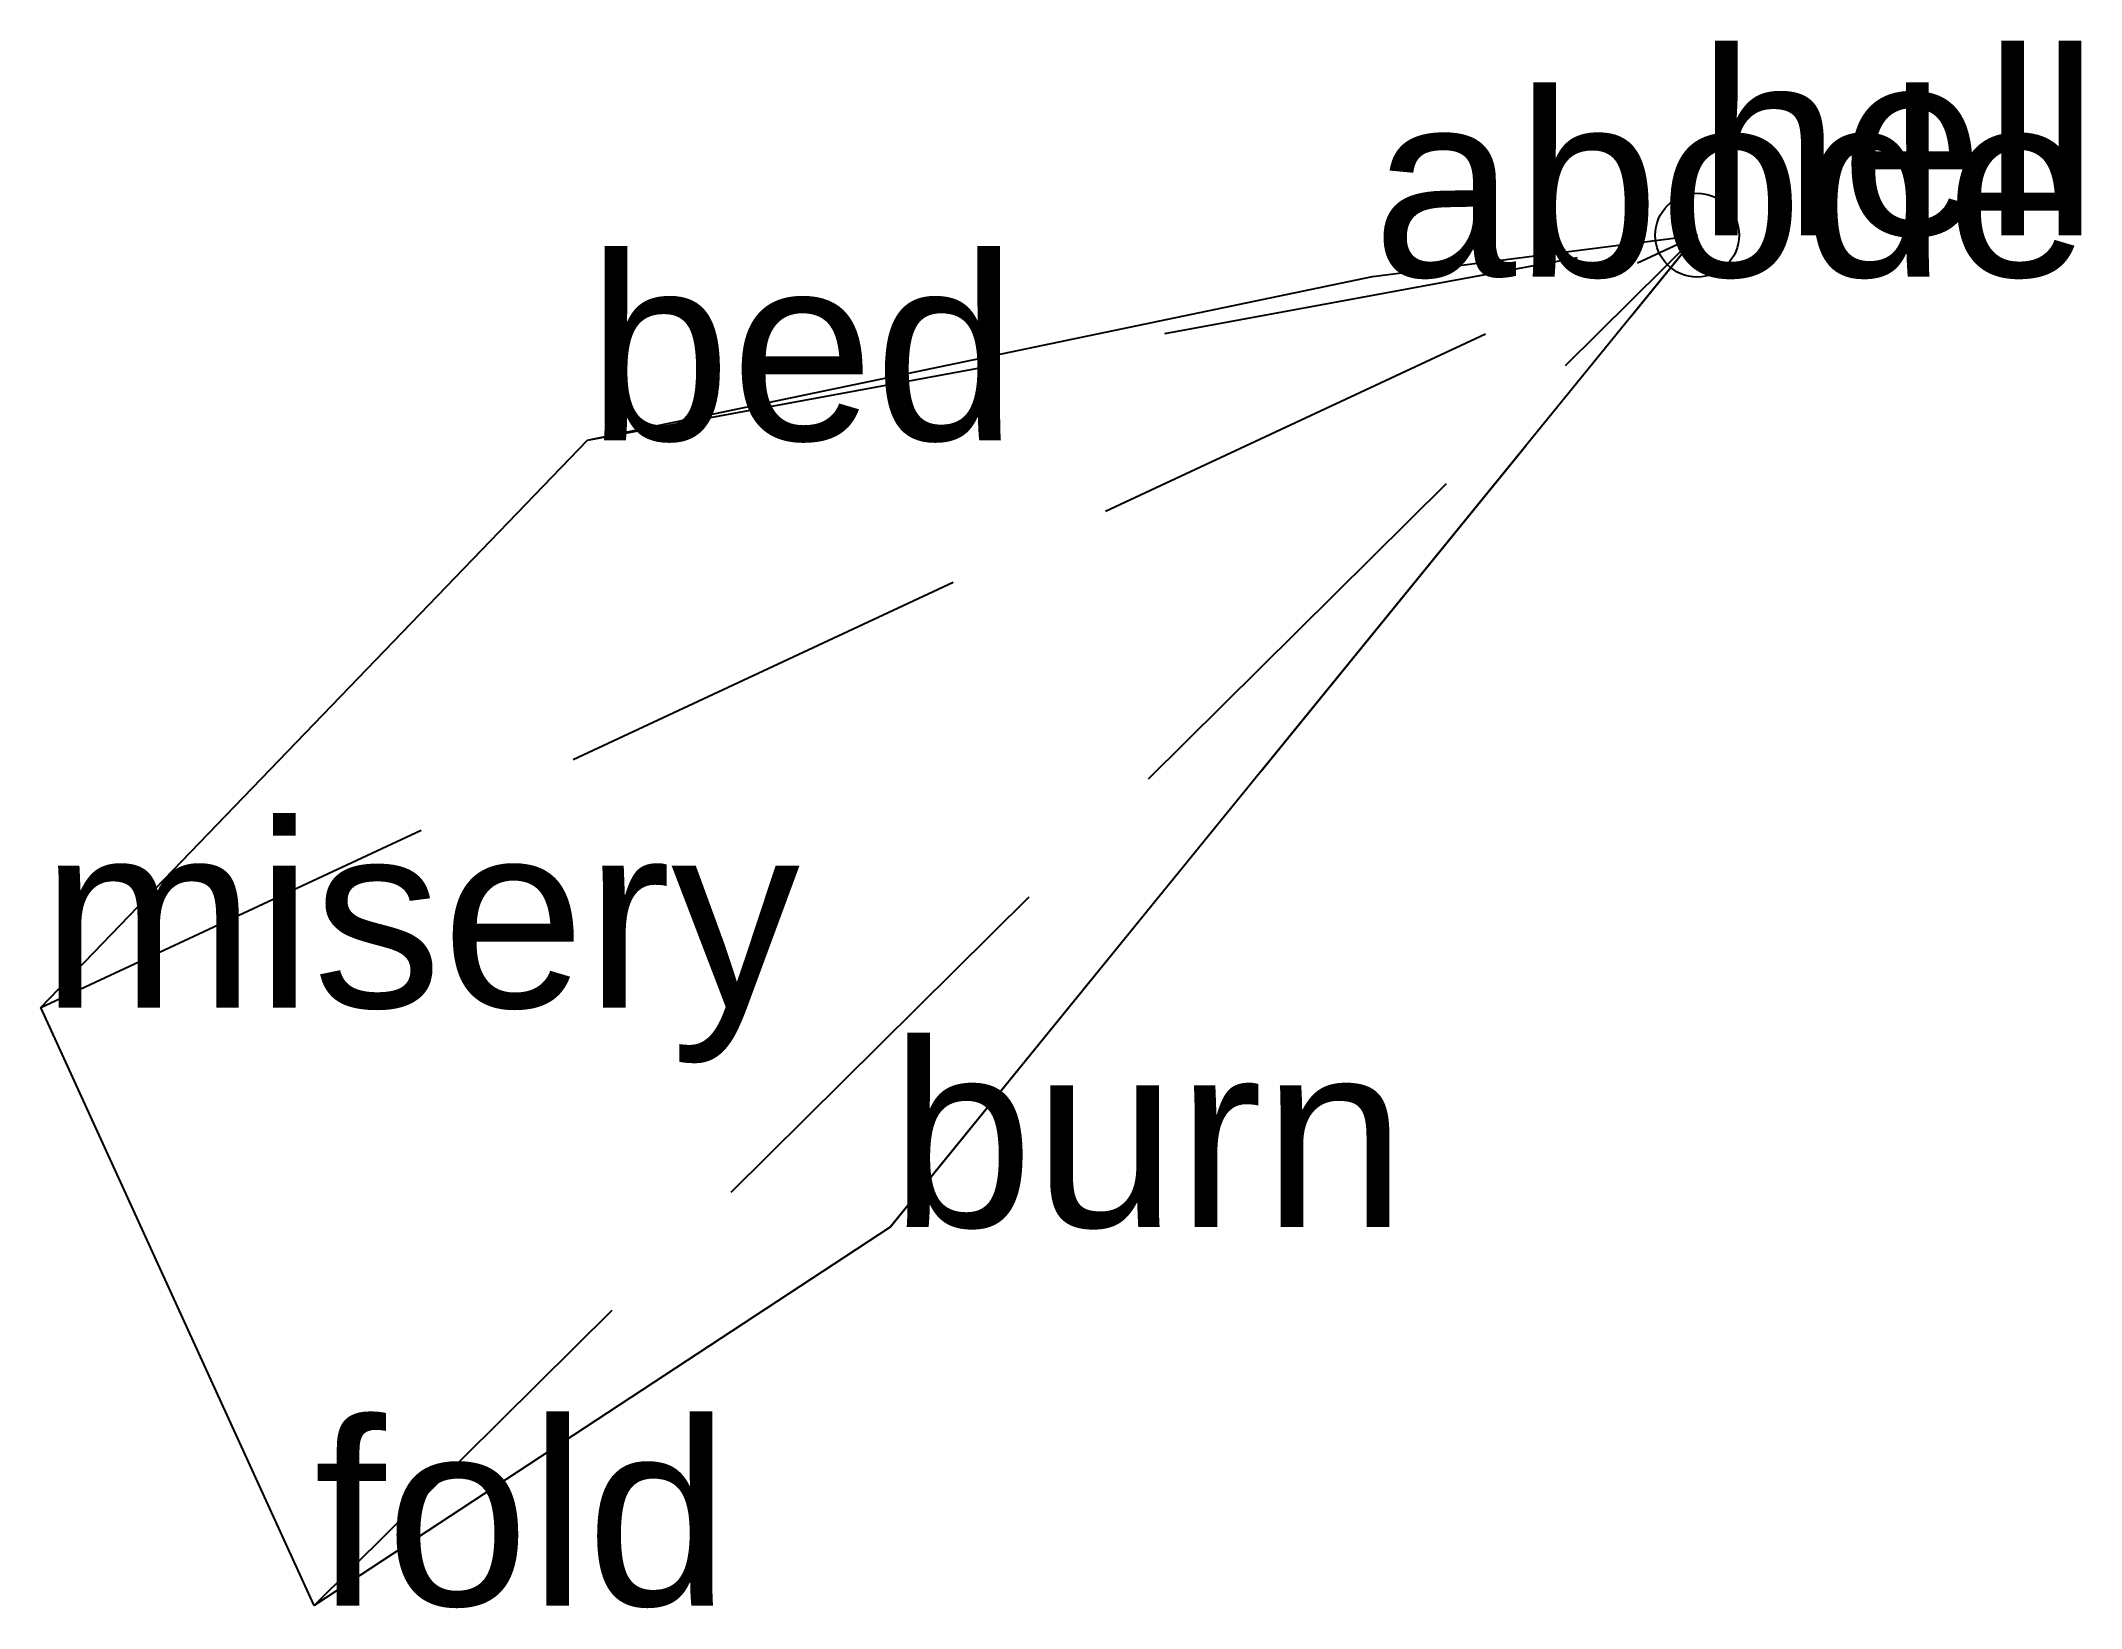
# Model space of a CAD drawing. Extents: x -0.99 to 0.23, y -0.82 to 0.12.
import ezdxf

# ---------------------------------------------------------------- set-up
doc = ezdxf.new("R2010")
doc.units = 0
doc.linetypes.add('DASHED2', pattern=[0.3, 0.25, -0.05])
doc.layers.add('TEXT', color=1, linetype='CONTINUOUS')
doc.styles.get("Standard").update_dxf_attribs({"font": 'arial.ttf'})

msp = doc.modelspace()

# ---------------------------------------------------------------- linework, layer by layer
at = {"linetype": 'DASHED2'}
for p in [(-0.9871, -0.4603), (-0.8243, -0.8167), (-0.6614, -0.1222), (-0.481, -0.5911), (-0.1934, -0.0247), (0, 0)]:
    msp.add_line(p, (0, 0), dxfattribs=at)
msp.add_circle((0, 0), 0.025)
at = {"layer": 'OUTLINE', "linetype": 'CONTINUOUS'}
msp.add_polyline3d([(-0.8243, -0.8167, 0), (-0.9871, -0.4603, 0), (-0.6614, -0.1222, 0), (-0.1934, -0.0247, 0), (0, 0, 0), (-0.481, -0.5911, 0), (-0.8243, -0.8167, 0)], close=True, dxfattribs=at)

# ---------------------------------------------------------------- texts
at = {"layer": 'TEXT'}
for s, p in [('hell', (0, 0)), ('abode', (-0.1934, -0.0247)), ('bed', (-0.6614, -0.1222)), ('misery', (-0.9871, -0.4603)), ('burn', (-0.481, -0.5911)), ('fold', (-0.8243, -0.8167))]:
    msp.add_text(s, height=0.11, dxfattribs=at).set_placement(p)

doc.saveas('drawing.dxf')
